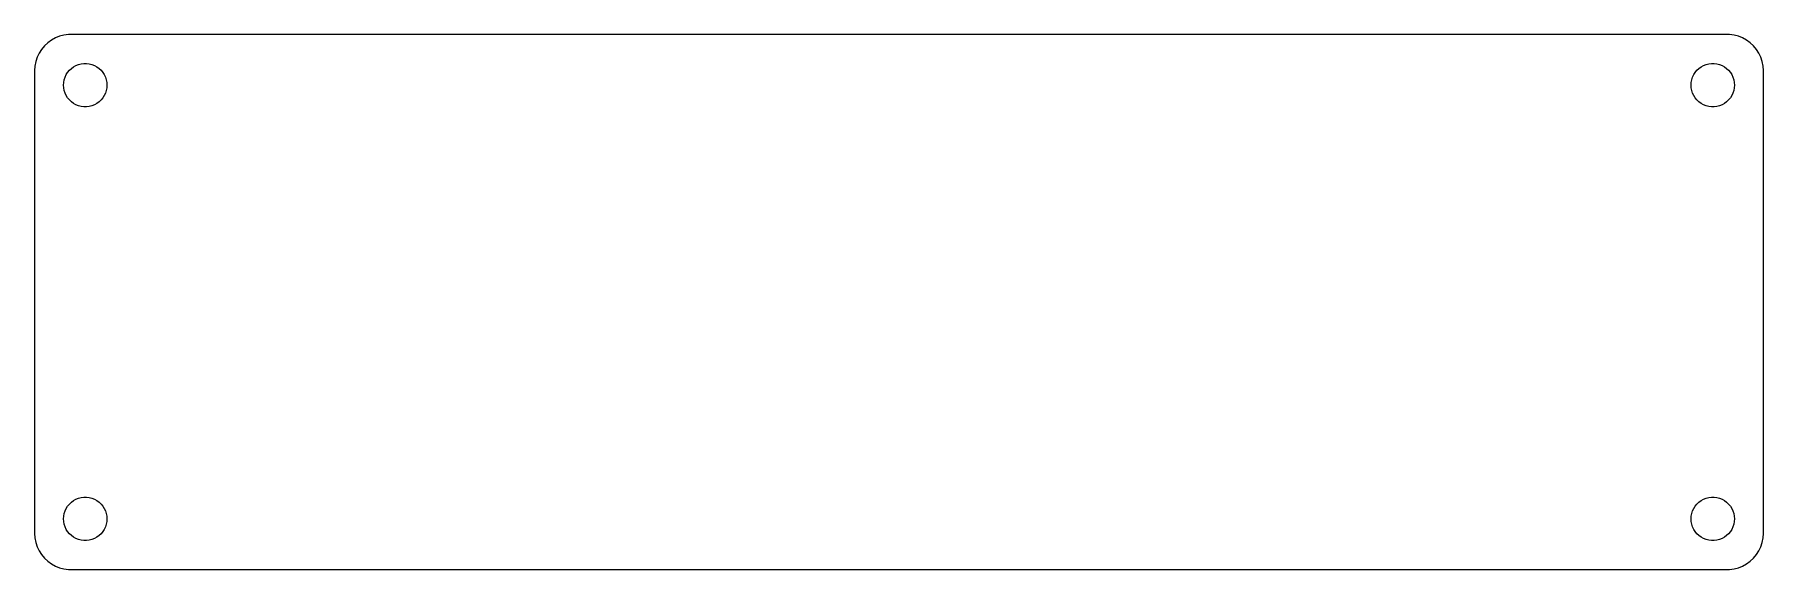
# Model space of a CAD drawing. Header units: metres. Extents: x -120 to 120, y -37 to 37.
import ezdxf

# ---------------------------------------------------------------- set-up
doc = ezdxf.new("R2010")
doc.units = ezdxf.units.M

msp = doc.modelspace()

# ---------------------------------------------------------------- linework, layer by layer
for p, q in [((-117.687, 35.8526), (-118.145, 35.4227)), ((-117.179, 36.2216), (-117.687, 35.8526)), ((-116.629, 36.5241), (-117.179, 36.2216)), ((-116.045, 36.7553), (-116.629, 36.5241)), ((-115.437, 36.9114), (-116.045, 36.7553)), ((-114.814, 36.9901), (-115.437, 36.9114)), ((114.814, 36.9901), (-114.814, 36.9901)), ((115.437, 36.9114), (114.814, 36.9901)), ((116.045, 36.7553), (115.437, 36.9114)), ((116.629, 36.5241), (116.045, 36.7553)), ((117.179, 36.2216), (116.629, 36.5241)), ((117.687, 35.8526), (117.179, 36.2216)), ((118.145, 35.4227), (117.687, 35.8526)), ((-119.149, 33.8406), (-119.343, 33.2434)), ((-118.882, 34.4088), (-119.149, 33.8406)), ((-118.545, 34.9389), (-118.882, 34.4088)), ((-118.145, 35.4227), (-118.545, 34.9389)), ((118.545, 34.9389), (118.145, 35.4227)), ((118.882, 34.4088), (118.545, 34.9389)), ((119.149, 33.8406), (118.882, 34.4088)), ((119.343, 33.2434), (119.149, 33.8406)), ((-119.461, 32.6267), (-119.5, 32)), ((-119.5, 32), (-119.5, -32)), ((-119.343, 33.2434), (-119.461, 32.6267)), ((-115.406, 30.7461), (-115.289, 31.1044)), ((-115.289, 31.1044), (-115.129, 31.4453)), ((-115.129, 31.4453), (-114.927, 31.7634)), ((-114.927, 31.7634), (-114.687, 32.0536)), ((-114.687, 32.0536), (-114.412, 32.3115)), ((-114.412, 32.3115), (-114.107, 32.533)), ((-114.107, 32.533), (-113.777, 32.7145)), ((-113.777, 32.7145), (-113.427, 32.8532)), ((-113.427, 32.8532), (-113.062, 32.9469)), ((-113.062, 32.9469), (-112.688, 32.9941)), ((-112.688, 32.9941), (-112.312, 32.9941)), ((-112.312, 32.9941), (-111.938, 32.9469)), ((-111.938, 32.9469), (-111.573, 32.8532)), ((-111.573, 32.8532), (-111.223, 32.7145)), ((-111.223, 32.7145), (-110.893, 32.533)), ((-110.893, 32.533), (-110.588, 32.3115)), ((-110.588, 32.3115), (-110.313, 32.0536)), ((-110.313, 32.0536), (-110.073, 31.7634)), ((-110.073, 31.7634), (-109.871, 31.4453)), ((-109.871, 31.4453), (-109.711, 31.1044)), ((-109.711, 31.1044), (-109.594, 30.7461)), ((109.594, 30.7461), (109.711, 31.1044)), ((109.711, 31.1044), (109.871, 31.4453)), ((109.871, 31.4453), (110.073, 31.7634)), ((110.073, 31.7634), (110.313, 32.0536)), ((110.313, 32.0536), (110.588, 32.3115)), ((110.588, 32.3115), (110.893, 32.533)), ((110.893, 32.533), (111.223, 32.7145)), ((111.223, 32.7145), (111.573, 32.8532)), ((111.573, 32.8532), (111.938, 32.9469)), ((111.938, 32.9469), (112.312, 32.9941)), ((112.312, 32.9941), (112.688, 32.9941)), ((112.688, 32.9941), (113.062, 32.9469)), ((113.062, 32.9469), (113.427, 32.8532)), ((113.427, 32.8532), (113.777, 32.7145)), ((113.777, 32.7145), (114.107, 32.533)), ((114.107, 32.533), (114.412, 32.3115)), ((114.412, 32.3115), (114.687, 32.0536)), ((114.687, 32.0536), (114.927, 31.7634)), ((114.927, 31.7634), (115.129, 31.4453)), ((115.129, 31.4453), (115.289, 31.1044)), ((115.289, 31.1044), (115.406, 30.7461)), ((119.461, 32.6267), (119.343, 33.2434)), ((119.5, 32), (119.461, 32.6267)), ((119.5, -32), (119.5, 32)), ((-115.5, 30), (-115.476, 30.376)), ((-115.476, 29.624), (-115.5, 30)), ((-115.476, 30.376), (-115.406, 30.7461)), ((-115.406, 29.2539), (-115.476, 29.624)), ((-115.289, 28.8956), (-115.406, 29.2539)), ((-115.129, 28.5547), (-115.289, 28.8956)), ((-109.711, 28.8956), (-109.871, 28.5547)), ((-109.594, 29.2539), (-109.711, 28.8956)), ((-109.594, 30.7461), (-109.524, 30.376)), ((-109.524, 29.624), (-109.594, 29.2539)), ((-109.524, 30.376), (-109.5, 30)), ((-109.5, 30), (-109.524, 29.624)), ((109.5, 30), (109.524, 30.376)), ((109.524, 29.624), (109.5, 30)), ((109.524, 30.376), (109.594, 30.7461)), ((109.594, 29.2539), (109.524, 29.624)), ((109.711, 28.8956), (109.594, 29.2539)), ((109.871, 28.5547), (109.711, 28.8956)), ((115.289, 28.8956), (115.129, 28.5547)), ((115.406, 29.2539), (115.289, 28.8956)), ((115.406, 30.7461), (115.476, 30.376)), ((115.476, 29.624), (115.406, 29.2539)), ((115.476, 30.376), (115.5, 30)), ((115.5, 30), (115.476, 29.624)), ((-114.927, 28.2366), (-115.129, 28.5547)), ((-114.687, 27.9464), (-114.927, 28.2366)), ((-114.412, 27.6884), (-114.687, 27.9464)), ((-114.107, 27.467), (-114.412, 27.6884)), ((-113.777, 27.2855), (-114.107, 27.467)), ((-113.427, 27.1468), (-113.777, 27.2855)), ((-113.062, 27.0531), (-113.427, 27.1468)), ((-112.688, 27.0059), (-113.062, 27.0531)), ((-112.312, 27.0059), (-112.688, 27.0059)), ((-111.938, 27.0531), (-112.312, 27.0059)), ((-111.573, 27.1468), (-111.938, 27.0531)), ((-111.223, 27.2855), (-111.573, 27.1468)), ((-110.893, 27.467), (-111.223, 27.2855)), ((-110.588, 27.6884), (-110.893, 27.467)), ((-110.313, 27.9464), (-110.588, 27.6884)), ((-110.073, 28.2366), (-110.313, 27.9464)), ((-109.871, 28.5547), (-110.073, 28.2366)), ((110.073, 28.2366), (109.871, 28.5547)), ((110.313, 27.9464), (110.073, 28.2366)), ((110.588, 27.6884), (110.313, 27.9464)), ((110.893, 27.467), (110.588, 27.6884)), ((111.223, 27.2855), (110.893, 27.467)), ((111.573, 27.1468), (111.223, 27.2855)), ((111.938, 27.0531), (111.573, 27.1468)), ((112.312, 27.0059), (111.938, 27.0531)), ((112.688, 27.0059), (112.312, 27.0059)), ((113.062, 27.0531), (112.688, 27.0059)), ((113.427, 27.1468), (113.062, 27.0531)), ((113.777, 27.2855), (113.427, 27.1468)), ((114.107, 27.467), (113.777, 27.2855)), ((114.412, 27.6884), (114.107, 27.467)), ((114.687, 27.9464), (114.412, 27.6884)), ((114.927, 28.2366), (114.687, 27.9464)), ((115.129, 28.5547), (114.927, 28.2366)), ((-115.289, -28.8956), (-115.129, -28.5547)), ((-115.129, -28.5547), (-114.927, -28.2366)), ((-114.927, -28.2366), (-114.687, -27.9464)), ((-114.687, -27.9464), (-114.412, -27.6884)), ((-114.412, -27.6884), (-114.107, -27.467)), ((-114.107, -27.467), (-113.777, -27.2855)), ((-113.777, -27.2855), (-113.427, -27.1468)), ((-113.427, -27.1468), (-113.062, -27.0531)), ((-113.062, -27.0531), (-112.688, -27.0059)), ((-112.688, -27.0059), (-112.312, -27.0059)), ((-112.312, -27.0059), (-111.938, -27.0531)), ((-111.938, -27.0531), (-111.573, -27.1468)), ((-111.573, -27.1468), (-111.223, -27.2855)), ((-111.223, -27.2855), (-110.893, -27.467)), ((-110.893, -27.467), (-110.588, -27.6884)), ((-110.588, -27.6884), (-110.313, -27.9464)), ((-110.313, -27.9464), (-110.073, -28.2366)), ((-110.073, -28.2366), (-109.871, -28.5547)), ((-109.871, -28.5547), (-109.711, -28.8956)), ((109.711, -28.8956), (109.871, -28.5547)), ((109.871, -28.5547), (110.073, -28.2366)), ((110.073, -28.2366), (110.313, -27.9464)), ((110.313, -27.9464), (110.588, -27.6884)), ((110.588, -27.6884), (110.893, -27.467)), ((110.893, -27.467), (111.223, -27.2855)), ((111.223, -27.2855), (111.573, -27.1468)), ((111.573, -27.1468), (111.938, -27.0531)), ((111.938, -27.0531), (112.312, -27.0059)), ((112.312, -27.0059), (112.688, -27.0059)), ((112.688, -27.0059), (113.062, -27.0531)), ((113.062, -27.0531), (113.427, -27.1468)), ((113.427, -27.1468), (113.777, -27.2855)), ((113.777, -27.2855), (114.107, -27.467)), ((114.107, -27.467), (114.412, -27.6884)), ((114.412, -27.6884), (114.687, -27.9464)), ((114.687, -27.9464), (114.927, -28.2366)), ((114.927, -28.2366), (115.129, -28.5547)), ((115.129, -28.5547), (115.289, -28.8956)), ((-115.5, -30), (-115.476, -29.624)), ((-115.476, -30.376), (-115.5, -30)), ((-115.476, -29.624), (-115.406, -29.2539)), ((-115.406, -30.7461), (-115.476, -30.376)), ((-115.406, -29.2539), (-115.289, -28.8956)), ((-115.289, -31.1044), (-115.406, -30.7461)), ((-109.711, -28.8956), (-109.594, -29.2539)), ((-109.594, -30.7461), (-109.711, -31.1044)), ((-109.594, -29.2539), (-109.524, -29.624)), ((-109.524, -30.376), (-109.594, -30.7461)), ((-109.524, -29.624), (-109.5, -30)), ((-109.5, -30), (-109.524, -30.376)), ((109.5, -30), (109.524, -29.624)), ((109.524, -30.376), (109.5, -30)), ((109.524, -29.624), (109.594, -29.2539)), ((109.594, -30.7461), (109.524, -30.376)), ((109.594, -29.2539), (109.711, -28.8956)), ((109.711, -31.1044), (109.594, -30.7461)), ((115.289, -28.8956), (115.406, -29.2539)), ((115.406, -30.7461), (115.289, -31.1044)), ((115.406, -29.2539), (115.476, -29.624)), ((115.476, -30.376), (115.406, -30.7461)), ((115.476, -29.624), (115.5, -30)), ((115.5, -30), (115.476, -30.376)), ((-119.5, -32), (-119.461, -32.6267)), ((-119.461, -32.6267), (-119.343, -33.2434)), ((-119.343, -33.2434), (-119.149, -33.8406)), ((-115.129, -31.4453), (-115.289, -31.1044)), ((-114.927, -31.7634), (-115.129, -31.4453)), ((-114.687, -32.0536), (-114.927, -31.7634)), ((-114.412, -32.3115), (-114.687, -32.0536)), ((-114.107, -32.533), (-114.412, -32.3115)), ((-113.777, -32.7145), (-114.107, -32.533)), ((-113.427, -32.8532), (-113.777, -32.7145)), ((-113.062, -32.9469), (-113.427, -32.8532)), ((-112.688, -32.9941), (-113.062, -32.9469)), ((-112.312, -32.9941), (-112.688, -32.9941)), ((-111.938, -32.9469), (-112.312, -32.9941)), ((-111.573, -32.8532), (-111.938, -32.9469)), ((-111.223, -32.7145), (-111.573, -32.8532)), ((-110.893, -32.533), (-111.223, -32.7145)), ((-110.588, -32.3115), (-110.893, -32.533)), ((-110.313, -32.0536), (-110.588, -32.3115)), ((-110.073, -31.7634), (-110.313, -32.0536)), ((-109.871, -31.4453), (-110.073, -31.7634)), ((-109.711, -31.1044), (-109.871, -31.4453)), ((109.871, -31.4453), (109.711, -31.1044)), ((110.073, -31.7634), (109.871, -31.4453)), ((110.313, -32.0536), (110.073, -31.7634)), ((110.588, -32.3115), (110.313, -32.0536)), ((110.893, -32.533), (110.588, -32.3115)), ((111.223, -32.7145), (110.893, -32.533)), ((111.573, -32.8532), (111.223, -32.7145)), ((111.938, -32.9469), (111.573, -32.8532)), ((112.312, -32.9941), (111.938, -32.9469)), ((112.688, -32.9941), (112.312, -32.9941)), ((113.062, -32.9469), (112.688, -32.9941)), ((113.427, -32.8532), (113.062, -32.9469)), ((113.777, -32.7145), (113.427, -32.8532)), ((114.107, -32.533), (113.777, -32.7145)), ((114.412, -32.3115), (114.107, -32.533)), ((114.687, -32.0536), (114.412, -32.3115)), ((114.927, -31.7634), (114.687, -32.0536)), ((115.129, -31.4453), (114.927, -31.7634)), ((115.289, -31.1044), (115.129, -31.4453)), ((119.149, -33.8406), (119.343, -33.2434)), ((119.343, -33.2434), (119.461, -32.6267)), ((119.461, -32.6267), (119.5, -32)), ((-119.149, -33.8406), (-118.882, -34.4088)), ((-118.882, -34.4088), (-118.545, -34.9389)), ((-118.545, -34.9389), (-118.145, -35.4227)), ((-118.145, -35.4227), (-117.687, -35.8526)), ((117.687, -35.8526), (118.145, -35.4227)), ((118.145, -35.4227), (118.545, -34.9389)), ((118.545, -34.9389), (118.882, -34.4088)), ((118.882, -34.4088), (119.149, -33.8406)), ((-117.687, -35.8526), (-117.179, -36.2216)), ((-117.179, -36.2216), (-116.629, -36.5241)), ((-116.629, -36.5241), (-116.045, -36.7553)), ((-116.045, -36.7553), (-115.437, -36.9114)), ((-115.437, -36.9114), (-114.814, -36.9901)), ((-114.814, -36.9901), (114.814, -36.9901)), ((114.814, -36.9901), (115.437, -36.9114)), ((115.437, -36.9114), (116.045, -36.7553)), ((116.045, -36.7553), (116.629, -36.5241)), ((116.629, -36.5241), (117.179, -36.2216)), ((117.179, -36.2216), (117.687, -35.8526))]:
    msp.add_line(p, q)

doc.saveas('drawing.dxf')
